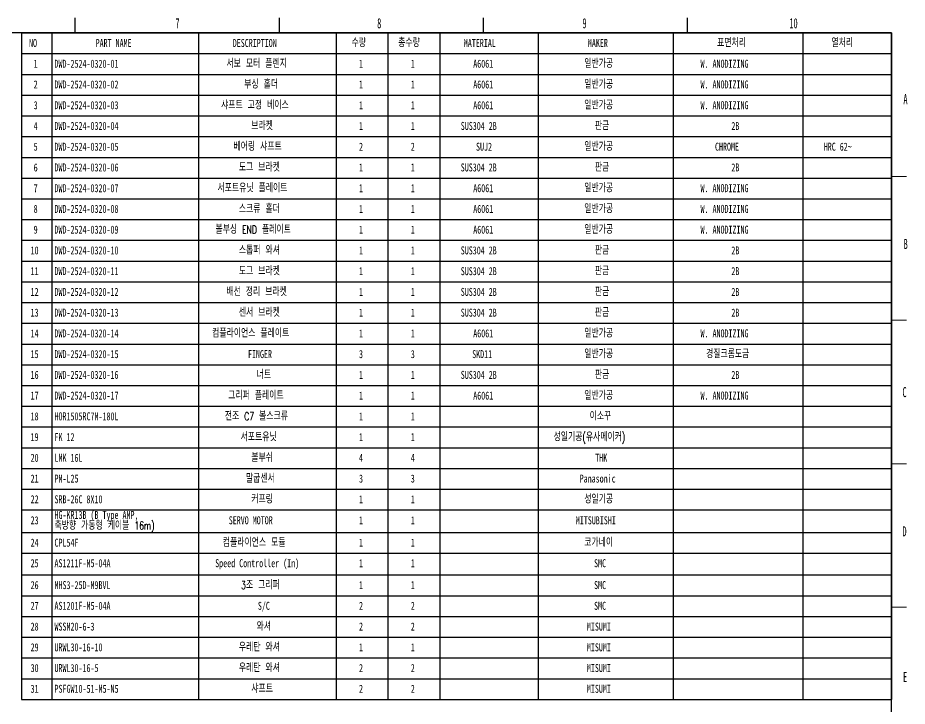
# Model space of a CAD drawing. Header units: millimetres. Extents: x 19 to 1665, y -46 to 1184.
# Drawn here: x 959 to 1665, y 627 to 1173 of the extents above; entities that cross this region are included whole.
import ezdxf

# ---------------------------------------------------------------- set-up
doc = ezdxf.new("R2010")
doc.units = ezdxf.units.MM
doc.header["$LTSCALE"] = 4
doc.layers.add('1', color=70, linetype='Continuous')
doc.layers.add('12', color=4, linetype='Continuous')
doc.styles.add('SLDTEXTSTYLE18', font='TXT', dxfattribs={"width": 0.7, "bigfont": 'bigfont'})
doc.styles.add('SLDTEXTSTYLE2', font='TXT', dxfattribs={"width": 0.7})
doc.styles.add('SLDTEXTSTYLE5', font='TXT', dxfattribs={"width": 0.525})

# ---------------------------------------------------------------- blocks, each defined once
blk = doc.blocks.new('블록12')
for p, q in [((1003.99, 1173.2), (1003.99, 1161.2)), ((1165.99, 1173.2), (1165.99, 1161.2)), ((1327.99, 1173.2), (1327.99, 1161.2)), ((1489.99, 1173.2), (1489.99, 1161.2)), ((1651.99, 1161.2), (31.99, 1161.2)), ((1651.99, 21.2), (1651.99, 1161.2))]:
    blk.add_line(p, q)
at = {"color": 7, "linetype": 'Continuous', "lineweight": 18}
for p, q in [((1651.99, 1047.2), (1663.99, 1047.2)), ((1651.99, 933.2), (1663.99, 933.2)), ((1651.99, 819.2), (1663.99, 819.2)), ((1651.99, 705.2), (1663.99, 705.2))]:
    blk.add_line(p, q, dxfattribs=at)
blk = doc.blocks.new('SW_TABLEANNOTATION_0')
at = {"layer": '1', "color": 0}
for p, q in [((0, 0), (0, -16.47)), ((0, 0), (24.21, 0)), ((24.21, 0), (24.21, -16.47)), ((24.21, 0), (140.43, 0)), ((140.43, 0), (140.43, -16.47)), ((140.43, 0), (249.78, 0)), ((249.78, 0), (249.78, -16.47)), ((249.78, 0), (290.9, 0)), ((290.9, 0), (290.9, -16.47)), ((290.9, 0), (332.02, 0)), ((332.02, 0), (332.02, -16.47)), ((332.02, 0), (410.02, 0)), ((410.02, 0), (410.02, -16.47)), ((410.02, 0), (517.26, 0)), ((517.26, 0), (517.26, -16.47)), ((517.26, 0), (620.23, 0)), ((620.23, 0), (620.23, -16.47)), ((620.23, 0), (690.46, 0)), ((690.46, 0), (690.46, -16.47)), ((0, -16.47), (24.21, -16.47)), ((0, -16.47), (0, -32.93)), ((24.21, -16.47), (140.43, -16.47)), ((24.21, -16.47), (24.21, -32.93)), ((140.43, -16.47), (249.78, -16.47)), ((140.43, -16.47), (140.43, -32.93)), ((249.78, -16.47), (290.9, -16.47)), ((249.78, -16.47), (249.78, -32.93)), ((290.9, -16.47), (332.02, -16.47)), ((290.9, -16.47), (290.9, -32.93)), ((332.02, -16.47), (410.02, -16.47)), ((332.02, -16.47), (332.02, -32.93)), ((410.02, -16.47), (517.26, -16.47)), ((410.02, -16.47), (410.02, -32.93)), ((517.26, -16.47), (620.23, -16.47)), ((517.26, -16.47), (517.26, -32.93)), ((620.23, -16.47), (690.46, -16.47)), ((620.23, -16.47), (620.23, -32.93)), ((690.46, -16.47), (690.46, -32.93)), ((0, -32.93), (0, -49.4)), ((0, -32.93), (24.21, -32.93)), ((24.21, -32.93), (24.21, -49.4)), ((24.21, -32.93), (140.43, -32.93)), ((140.43, -32.93), (140.43, -49.4)), ((140.43, -32.93), (249.78, -32.93)), ((249.78, -32.93), (249.78, -49.4)), ((249.78, -32.93), (290.9, -32.93)), ((290.9, -32.93), (290.9, -49.4)), ((290.9, -32.93), (332.02, -32.93)), ((332.02, -32.93), (332.02, -49.4)), ((332.02, -32.93), (410.02, -32.93)), ((410.02, -32.93), (410.02, -49.4)), ((410.02, -32.93), (517.26, -32.93)), ((517.26, -32.93), (517.26, -49.4)), ((517.26, -32.93), (620.23, -32.93)), ((620.23, -32.93), (620.23, -49.4)), ((620.23, -32.93), (690.46, -32.93)), ((690.46, -32.93), (690.46, -49.4)), ((0, -49.4), (0, -65.87)), ((0, -49.4), (24.21, -49.4)), ((24.21, -49.4), (24.21, -65.87)), ((24.21, -49.4), (140.43, -49.4)), ((140.43, -49.4), (140.43, -65.87)), ((140.43, -49.4), (249.78, -49.4)), ((249.78, -49.4), (249.78, -65.87)), ((249.78, -49.4), (290.9, -49.4)), ((290.9, -49.4), (290.9, -65.87)), ((290.9, -49.4), (332.02, -49.4)), ((332.02, -49.4), (332.02, -65.87)), ((332.02, -49.4), (410.02, -49.4)), ((410.02, -49.4), (410.02, -65.87)), ((410.02, -49.4), (517.26, -49.4)), ((517.26, -49.4), (517.26, -65.87)), ((517.26, -49.4), (620.23, -49.4)), ((620.23, -49.4), (620.23, -65.87)), ((620.23, -49.4), (690.46, -49.4)), ((690.46, -49.4), (690.46, -65.87)), ((0, -65.87), (0, -82.33)), ((0, -65.87), (24.21, -65.87)), ((24.21, -65.87), (24.21, -82.33)), ((24.21, -65.87), (140.43, -65.87)), ((140.43, -65.87), (140.43, -82.33)), ((140.43, -65.87), (249.78, -65.87)), ((249.78, -65.87), (249.78, -82.33)), ((249.78, -65.87), (290.9, -65.87)), ((290.9, -65.87), (290.9, -82.33)), ((290.9, -65.87), (332.02, -65.87)), ((332.02, -65.87), (332.02, -82.33)), ((332.02, -65.87), (410.02, -65.87)), ((410.02, -65.87), (410.02, -82.33)), ((410.02, -65.87), (517.26, -65.87)), ((517.26, -65.87), (517.26, -82.33)), ((517.26, -65.87), (620.23, -65.87)), ((620.23, -65.87), (620.23, -82.33)), ((620.23, -65.87), (690.46, -65.87)), ((690.46, -65.87), (690.46, -82.33)), ((0, -82.33), (0, -98.8)), ((0, -82.33), (24.21, -82.33)), ((24.21, -82.33), (24.21, -98.8)), ((24.21, -82.33), (140.43, -82.33)), ((140.43, -82.33), (140.43, -98.8)), ((140.43, -82.33), (249.78, -82.33)), ((249.78, -82.33), (249.78, -98.8)), ((249.78, -82.33), (290.9, -82.33)), ((290.9, -82.33), (290.9, -98.8)), ((290.9, -82.33), (332.02, -82.33)), ((332.02, -82.33), (332.02, -98.8)), ((332.02, -82.33), (410.02, -82.33)), ((410.02, -82.33), (410.02, -98.8)), ((410.02, -82.33), (517.26, -82.33)), ((517.26, -82.33), (517.26, -98.8)), ((517.26, -82.33), (620.23, -82.33)), ((620.23, -82.33), (620.23, -98.8)), ((620.23, -82.33), (690.46, -82.33)), ((690.46, -82.33), (690.46, -98.8)), ((0, -98.8), (0, -115.27)), ((0, -98.8), (24.21, -98.8)), ((24.21, -98.8), (24.21, -115.27)), ((24.21, -98.8), (140.43, -98.8)), ((140.43, -98.8), (140.43, -115.27)), ((140.43, -98.8), (249.78, -98.8)), ((249.78, -98.8), (249.78, -115.27)), ((249.78, -98.8), (290.9, -98.8)), ((290.9, -98.8), (290.9, -115.27)), ((290.9, -98.8), (332.02, -98.8)), ((332.02, -98.8), (332.02, -115.27)), ((332.02, -98.8), (410.02, -98.8)), ((410.02, -98.8), (410.02, -115.27)), ((410.02, -98.8), (517.26, -98.8)), ((517.26, -98.8), (517.26, -115.27)), ((517.26, -98.8), (620.23, -98.8)), ((620.23, -98.8), (620.23, -115.27)), ((620.23, -98.8), (690.46, -98.8)), ((690.46, -98.8), (690.46, -115.27)), ((0, -115.27), (0, -131.73)), ((0, -115.27), (24.21, -115.27)), ((24.21, -115.27), (24.21, -131.73)), ((24.21, -115.27), (140.43, -115.27)), ((140.43, -115.27), (140.43, -131.73)), ((140.43, -115.27), (249.78, -115.27)), ((249.78, -115.27), (249.78, -131.73)), ((249.78, -115.27), (290.9, -115.27)), ((290.9, -115.27), (290.9, -131.73)), ((290.9, -115.27), (332.02, -115.27)), ((332.02, -115.27), (332.02, -131.73)), ((332.02, -115.27), (410.02, -115.27)), ((410.02, -115.27), (410.02, -131.73)), ((410.02, -115.27), (517.26, -115.27)), ((517.26, -115.27), (517.26, -131.73)), ((517.26, -115.27), (620.23, -115.27)), ((620.23, -115.27), (620.23, -131.73)), ((620.23, -115.27), (690.46, -115.27)), ((690.46, -115.27), (690.46, -131.73)), ((0, -131.73), (0, -148.2)), ((0, -131.73), (24.21, -131.73)), ((24.21, -131.73), (24.21, -148.2)), ((24.21, -131.73), (140.43, -131.73)), ((140.43, -131.73), (140.43, -148.2)), ((140.43, -131.73), (249.78, -131.73)), ((249.78, -131.73), (249.78, -148.2)), ((249.78, -131.73), (290.9, -131.73)), ((290.9, -131.73), (290.9, -148.2)), ((290.9, -131.73), (332.02, -131.73)), ((332.02, -131.73), (332.02, -148.2)), ((332.02, -131.73), (410.02, -131.73)), ((410.02, -131.73), (410.02, -148.2)), ((410.02, -131.73), (517.26, -131.73)), ((517.26, -131.73), (517.26, -148.2)), ((517.26, -131.73), (620.23, -131.73)), ((620.23, -131.73), (620.23, -148.2)), ((620.23, -131.73), (690.46, -131.73)), ((690.46, -131.73), (690.46, -148.2)), ((0, -148.2), (0, -164.67)), ((0, -148.2), (24.21, -148.2)), ((24.21, -148.2), (24.21, -164.67)), ((24.21, -148.2), (140.43, -148.2)), ((140.43, -148.2), (140.43, -164.67)), ((140.43, -148.2), (249.78, -148.2)), ((249.78, -148.2), (249.78, -164.67)), ((249.78, -148.2), (290.9, -148.2)), ((290.9, -148.2), (290.9, -164.67)), ((290.9, -148.2), (332.02, -148.2)), ((332.02, -148.2), (332.02, -164.67)), ((332.02, -148.2), (410.02, -148.2)), ((410.02, -148.2), (410.02, -164.67)), ((410.02, -148.2), (517.26, -148.2)), ((517.26, -148.2), (517.26, -164.67)), ((517.26, -148.2), (620.23, -148.2)), ((620.23, -148.2), (620.23, -164.67)), ((620.23, -148.2), (690.46, -148.2)), ((690.46, -148.2), (690.46, -164.67)), ((0, -164.67), (0, -181.13)), ((0, -164.67), (24.21, -164.67)), ((24.21, -164.67), (24.21, -181.13)), ((24.21, -164.67), (140.43, -164.67)), ((140.43, -164.67), (140.43, -181.13)), ((140.43, -164.67), (249.78, -164.67)), ((249.78, -164.67), (249.78, -181.13)), ((249.78, -164.67), (290.9, -164.67)), ((290.9, -164.67), (290.9, -181.13)), ((290.9, -164.67), (332.02, -164.67)), ((332.02, -164.67), (332.02, -181.13)), ((332.02, -164.67), (410.02, -164.67)), ((410.02, -164.67), (410.02, -181.13)), ((410.02, -164.67), (517.26, -164.67)), ((517.26, -164.67), (517.26, -181.13)), ((517.26, -164.67), (620.23, -164.67)), ((620.23, -164.67), (620.23, -181.13)), ((620.23, -164.67), (690.46, -164.67)), ((690.46, -164.67), (690.46, -181.13)), ((0, -181.13), (0, -197.6)), ((0, -181.13), (24.21, -181.13)), ((24.21, -181.13), (24.21, -197.6)), ((24.21, -181.13), (140.43, -181.13)), ((140.43, -181.13), (140.43, -197.6)), ((140.43, -181.13), (249.78, -181.13)), ((249.78, -181.13), (249.78, -197.6)), ((249.78, -181.13), (290.9, -181.13)), ((290.9, -181.13), (290.9, -197.6)), ((290.9, -181.13), (332.02, -181.13)), ((332.02, -181.13), (332.02, -197.6)), ((332.02, -181.13), (410.02, -181.13)), ((410.02, -181.13), (410.02, -197.6)), ((410.02, -181.13), (517.26, -181.13)), ((517.26, -181.13), (517.26, -197.6)), ((517.26, -181.13), (620.23, -181.13)), ((620.23, -181.13), (620.23, -197.6)), ((620.23, -181.13), (690.46, -181.13)), ((690.46, -181.13), (690.46, -197.6)), ((0, -197.6), (0, -214.07)), ((0, -197.6), (24.21, -197.6)), ((24.21, -197.6), (24.21, -214.07)), ((24.21, -197.6), (140.43, -197.6)), ((140.43, -197.6), (140.43, -214.07)), ((140.43, -197.6), (249.78, -197.6)), ((249.78, -197.6), (249.78, -214.07)), ((249.78, -197.6), (290.9, -197.6)), ((290.9, -197.6), (290.9, -214.07)), ((290.9, -197.6), (332.02, -197.6)), ((332.02, -197.6), (332.02, -214.07)), ((332.02, -197.6), (410.02, -197.6)), ((410.02, -197.6), (410.02, -214.07)), ((410.02, -197.6), (517.26, -197.6)), ((517.26, -197.6), (517.26, -214.07)), ((517.26, -197.6), (620.23, -197.6)), ((620.23, -197.6), (620.23, -214.07)), ((620.23, -197.6), (690.46, -197.6)), ((690.46, -197.6), (690.46, -214.07)), ((0, -214.07), (0, -230.53)), ((0, -214.07), (24.21, -214.07)), ((24.21, -214.07), (24.21, -230.53)), ((24.21, -214.07), (140.43, -214.07)), ((140.43, -214.07), (140.43, -230.53)), ((140.43, -214.07), (249.78, -214.07)), ((249.78, -214.07), (249.78, -230.53)), ((249.78, -214.07), (290.9, -214.07)), ((290.9, -214.07), (290.9, -230.53)), ((290.9, -214.07), (332.02, -214.07)), ((332.02, -214.07), (332.02, -230.53)), ((332.02, -214.07), (410.02, -214.07)), ((410.02, -214.07), (410.02, -230.53)), ((410.02, -214.07), (517.26, -214.07)), ((517.26, -214.07), (517.26, -230.53)), ((517.26, -214.07), (620.23, -214.07)), ((620.23, -214.07), (620.23, -230.53)), ((620.23, -214.07), (690.46, -214.07)), ((690.46, -214.07), (690.46, -230.53)), ((0, -230.53), (0, -247)), ((0, -230.53), (24.21, -230.53)), ((24.21, -230.53), (24.21, -247)), ((24.21, -230.53), (140.43, -230.53)), ((140.43, -230.53), (140.43, -247)), ((140.43, -230.53), (249.78, -230.53)), ((249.78, -230.53), (249.78, -247)), ((249.78, -230.53), (290.9, -230.53)), ((290.9, -230.53), (290.9, -247)), ((290.9, -230.53), (332.02, -230.53)), ((332.02, -230.53), (332.02, -247)), ((332.02, -230.53), (410.02, -230.53)), ((410.02, -230.53), (410.02, -247)), ((410.02, -230.53), (517.26, -230.53)), ((517.26, -230.53), (517.26, -247)), ((517.26, -230.53), (620.23, -230.53)), ((620.23, -230.53), (620.23, -247)), ((620.23, -230.53), (690.46, -230.53)), ((690.46, -230.53), (690.46, -247)), ((0, -247), (0, -263.47)), ((0, -247), (24.21, -247)), ((24.21, -247), (24.21, -263.47)), ((24.21, -247), (140.43, -247)), ((140.43, -247), (140.43, -263.47)), ((140.43, -247), (249.78, -247)), ((249.78, -247), (249.78, -263.47)), ((249.78, -247), (290.9, -247)), ((290.9, -247), (290.9, -263.47)), ((290.9, -247), (332.02, -247)), ((332.02, -247), (332.02, -263.47)), ((332.02, -247), (410.02, -247)), ((410.02, -247), (410.02, -263.47)), ((410.02, -247), (517.26, -247)), ((517.26, -247), (517.26, -263.47)), ((517.26, -247), (620.23, -247)), ((620.23, -247), (620.23, -263.47)), ((620.23, -247), (690.46, -247)), ((690.46, -247), (690.46, -263.47)), ((0, -263.47), (0, -279.93)), ((0, -263.47), (24.21, -263.47)), ((24.21, -263.47), (24.21, -279.93)), ((24.21, -263.47), (140.43, -263.47)), ((140.43, -263.47), (140.43, -279.93)), ((140.43, -263.47), (249.78, -263.47)), ((249.78, -263.47), (249.78, -279.93)), ((249.78, -263.47), (290.9, -263.47)), ((290.9, -263.47), (290.9, -279.93)), ((290.9, -263.47), (332.02, -263.47)), ((332.02, -263.47), (332.02, -279.93)), ((332.02, -263.47), (410.02, -263.47)), ((410.02, -263.47), (410.02, -279.93)), ((410.02, -263.47), (517.26, -263.47)), ((517.26, -263.47), (517.26, -279.93)), ((517.26, -263.47), (620.23, -263.47)), ((620.23, -263.47), (620.23, -279.93)), ((620.23, -263.47), (690.46, -263.47)), ((690.46, -263.47), (690.46, -279.93)), ((0, -279.93), (0, -296.4)), ((0, -279.93), (24.21, -279.93)), ((24.21, -279.93), (24.21, -296.4)), ((24.21, -279.93), (140.43, -279.93)), ((140.43, -279.93), (140.43, -296.4)), ((140.43, -279.93), (249.78, -279.93)), ((249.78, -279.93), (249.78, -296.4)), ((249.78, -279.93), (290.9, -279.93)), ((290.9, -279.93), (290.9, -296.4)), ((290.9, -279.93), (332.02, -279.93)), ((332.02, -279.93), (332.02, -296.4)), ((332.02, -279.93), (410.02, -279.93)), ((410.02, -279.93), (410.02, -296.4)), ((410.02, -279.93), (517.26, -279.93)), ((517.26, -279.93), (517.26, -296.4)), ((517.26, -279.93), (620.23, -279.93)), ((620.23, -279.93), (620.23, -296.4)), ((620.23, -279.93), (690.46, -279.93)), ((690.46, -279.93), (690.46, -296.4)), ((0, -296.4), (0, -312.87)), ((0, -296.4), (24.21, -296.4)), ((24.21, -296.4), (24.21, -312.87)), ((24.21, -296.4), (140.43, -296.4)), ((140.43, -296.4), (140.43, -312.87)), ((140.43, -296.4), (249.78, -296.4)), ((249.78, -296.4), (249.78, -312.87)), ((249.78, -296.4), (290.9, -296.4)), ((290.9, -296.4), (290.9, -312.87)), ((290.9, -296.4), (332.02, -296.4)), ((332.02, -296.4), (332.02, -312.87)), ((332.02, -296.4), (410.02, -296.4)), ((410.02, -296.4), (410.02, -312.87)), ((410.02, -296.4), (517.26, -296.4)), ((517.26, -296.4), (517.26, -312.87)), ((517.26, -296.4), (620.23, -296.4)), ((620.23, -296.4), (620.23, -312.87)), ((620.23, -296.4), (690.46, -296.4)), ((690.46, -296.4), (690.46, -312.87)), ((0, -312.87), (0, -329.33)), ((0, -312.87), (24.21, -312.87)), ((24.21, -312.87), (24.21, -329.33)), ((24.21, -312.87), (140.43, -312.87)), ((140.43, -312.87), (140.43, -329.33)), ((140.43, -312.87), (249.78, -312.87)), ((249.78, -312.87), (249.78, -329.33)), ((249.78, -312.87), (290.9, -312.87)), ((290.9, -312.87), (290.9, -329.33)), ((290.9, -312.87), (332.02, -312.87)), ((332.02, -312.87), (332.02, -329.33)), ((332.02, -312.87), (410.02, -312.87)), ((410.02, -312.87), (410.02, -329.33)), ((410.02, -312.87), (517.26, -312.87)), ((517.26, -312.87), (517.26, -329.33)), ((517.26, -312.87), (620.23, -312.87)), ((620.23, -312.87), (620.23, -329.33)), ((620.23, -312.87), (690.46, -312.87)), ((690.46, -312.87), (690.46, -329.33)), ((0, -329.33), (0, -345.8)), ((0, -329.33), (24.21, -329.33)), ((24.21, -329.33), (24.21, -345.8)), ((24.21, -329.33), (140.43, -329.33)), ((140.43, -329.33), (140.43, -345.8)), ((140.43, -329.33), (249.78, -329.33)), ((249.78, -329.33), (249.78, -345.8)), ((249.78, -329.33), (290.9, -329.33)), ((290.9, -329.33), (290.9, -345.8)), ((290.9, -329.33), (332.02, -329.33)), ((332.02, -329.33), (332.02, -345.8)), ((332.02, -329.33), (410.02, -329.33)), ((410.02, -329.33), (410.02, -345.8)), ((410.02, -329.33), (517.26, -329.33)), ((517.26, -329.33), (517.26, -345.8)), ((517.26, -329.33), (620.23, -329.33)), ((620.23, -329.33), (620.23, -345.8)), ((620.23, -329.33), (690.46, -329.33)), ((690.46, -329.33), (690.46, -345.8)), ((0, -345.8), (0, -362.27)), ((0, -345.8), (24.21, -345.8)), ((24.21, -345.8), (24.21, -362.27)), ((24.21, -345.8), (140.43, -345.8)), ((140.43, -345.8), (140.43, -362.27)), ((140.43, -345.8), (249.78, -345.8)), ((249.78, -345.8), (249.78, -362.27)), ((249.78, -345.8), (290.9, -345.8)), ((290.9, -345.8), (290.9, -362.27)), ((290.9, -345.8), (332.02, -345.8)), ((332.02, -345.8), (332.02, -362.27)), ((332.02, -345.8), (410.02, -345.8)), ((410.02, -345.8), (410.02, -362.27)), ((410.02, -345.8), (517.26, -345.8)), ((517.26, -345.8), (517.26, -362.27)), ((517.26, -345.8), (620.23, -345.8)), ((620.23, -345.8), (620.23, -362.27)), ((620.23, -345.8), (690.46, -345.8)), ((690.46, -345.8), (690.46, -362.27)), ((0, -362.27), (0, -378.73)), ((0, -362.27), (24.21, -362.27)), ((24.21, -362.27), (24.21, -378.73)), ((24.21, -362.27), (140.43, -362.27)), ((140.43, -362.27), (140.43, -378.73)), ((140.43, -362.27), (249.78, -362.27)), ((249.78, -362.27), (249.78, -378.73)), ((249.78, -362.27), (290.9, -362.27)), ((290.9, -362.27), (290.9, -378.73)), ((290.9, -362.27), (332.02, -362.27)), ((332.02, -362.27), (332.02, -378.73)), ((332.02, -362.27), (410.02, -362.27)), ((410.02, -362.27), (410.02, -378.73)), ((410.02, -362.27), (517.26, -362.27)), ((517.26, -362.27), (517.26, -378.73)), ((517.26, -362.27), (620.23, -362.27)), ((620.23, -362.27), (620.23, -378.73)), ((620.23, -362.27), (690.46, -362.27)), ((690.46, -362.27), (690.46, -378.73)), ((0, -378.73), (0, -396.69)), ((0, -378.73), (24.21, -378.73)), ((24.21, -378.73), (24.21, -396.69)), ((24.21, -378.73), (140.43, -378.73)), ((140.43, -378.73), (140.43, -396.69)), ((140.43, -378.73), (249.78, -378.73)), ((249.78, -378.73), (249.78, -396.69)), ((249.78, -378.73), (290.9, -378.73)), ((290.9, -378.73), (290.9, -396.69)), ((290.9, -378.73), (332.02, -378.73)), ((332.02, -378.73), (332.02, -396.69)), ((332.02, -378.73), (410.02, -378.73)), ((410.02, -378.73), (410.02, -396.69)), ((410.02, -378.73), (517.26, -378.73)), ((517.26, -378.73), (517.26, -396.69)), ((517.26, -378.73), (620.23, -378.73)), ((620.23, -378.73), (620.23, -396.69)), ((620.23, -378.73), (690.46, -378.73)), ((690.46, -378.73), (690.46, -396.69)), ((0, -396.69), (0, -413.15)), ((0, -396.69), (24.21, -396.69)), ((24.21, -396.69), (24.21, -413.15)), ((24.21, -396.69), (140.43, -396.69)), ((140.43, -396.69), (140.43, -413.15)), ((140.43, -396.69), (249.78, -396.69)), ((249.78, -396.69), (249.78, -413.15)), ((249.78, -396.69), (290.9, -396.69)), ((290.9, -396.69), (290.9, -413.15)), ((290.9, -396.69), (332.02, -396.69)), ((332.02, -396.69), (332.02, -413.15)), ((332.02, -396.69), (410.02, -396.69)), ((410.02, -396.69), (410.02, -413.15)), ((410.02, -396.69), (517.26, -396.69)), ((517.26, -396.69), (517.26, -413.15)), ((517.26, -396.69), (620.23, -396.69)), ((620.23, -396.69), (620.23, -413.15)), ((620.23, -396.69), (690.46, -396.69)), ((690.46, -396.69), (690.46, -413.15)), ((0, -413.15), (0, -430.37)), ((0, -413.15), (24.21, -413.15)), ((24.21, -413.15), (24.21, -430.37)), ((24.21, -413.15), (140.43, -413.15)), ((140.43, -413.15), (140.43, -430.37)), ((140.43, -413.15), (249.78, -413.15)), ((249.78, -413.15), (249.78, -430.37)), ((249.78, -413.15), (290.9, -413.15)), ((290.9, -413.15), (290.9, -430.37)), ((290.9, -413.15), (332.02, -413.15)), ((332.02, -413.15), (332.02, -430.37)), ((332.02, -413.15), (410.02, -413.15)), ((410.02, -413.15), (410.02, -430.37)), ((410.02, -413.15), (517.26, -413.15)), ((517.26, -413.15), (517.26, -430.37)), ((517.26, -413.15), (620.23, -413.15)), ((620.23, -413.15), (620.23, -430.37)), ((620.23, -413.15), (690.46, -413.15)), ((690.46, -413.15), (690.46, -430.37)), ((0, -430.37), (0, -446.83)), ((0, -430.37), (24.21, -430.37)), ((24.21, -430.37), (24.21, -446.83)), ((24.21, -430.37), (140.43, -430.37)), ((140.43, -430.37), (140.43, -446.83)), ((140.43, -430.37), (249.78, -430.37)), ((249.78, -430.37), (249.78, -446.83)), ((249.78, -430.37), (290.9, -430.37)), ((290.9, -430.37), (290.9, -446.83)), ((290.9, -430.37), (332.02, -430.37)), ((332.02, -430.37), (332.02, -446.83)), ((332.02, -430.37), (410.02, -430.37)), ((410.02, -430.37), (410.02, -446.83)), ((410.02, -430.37), (517.26, -430.37)), ((517.26, -430.37), (517.26, -446.83)), ((517.26, -430.37), (620.23, -430.37)), ((620.23, -430.37), (620.23, -446.83)), ((620.23, -430.37), (690.46, -430.37)), ((690.46, -430.37), (690.46, -446.83)), ((0, -446.83), (0, -463.3)), ((0, -446.83), (24.21, -446.83)), ((24.21, -446.83), (24.21, -463.3)), ((24.21, -446.83), (140.43, -446.83)), ((140.43, -446.83), (140.43, -463.3)), ((140.43, -446.83), (249.78, -446.83)), ((249.78, -446.83), (249.78, -463.3)), ((249.78, -446.83), (290.9, -446.83)), ((290.9, -446.83), (290.9, -463.3)), ((290.9, -446.83), (332.02, -446.83)), ((332.02, -446.83), (332.02, -463.3)), ((332.02, -446.83), (410.02, -446.83)), ((410.02, -446.83), (410.02, -463.3)), ((410.02, -446.83), (517.26, -446.83)), ((517.26, -446.83), (517.26, -463.3)), ((517.26, -446.83), (620.23, -446.83)), ((620.23, -446.83), (620.23, -463.3)), ((620.23, -446.83), (690.46, -446.83)), ((690.46, -446.83), (690.46, -463.3)), ((0, -463.3), (0, -479.77)), ((0, -463.3), (24.21, -463.3)), ((24.21, -463.3), (24.21, -479.77)), ((24.21, -463.3), (140.43, -463.3)), ((140.43, -463.3), (140.43, -479.77)), ((140.43, -463.3), (249.78, -463.3)), ((249.78, -463.3), (249.78, -479.77)), ((249.78, -463.3), (290.9, -463.3)), ((290.9, -463.3), (290.9, -479.77)), ((290.9, -463.3), (332.02, -463.3)), ((332.02, -463.3), (332.02, -479.77)), ((332.02, -463.3), (410.02, -463.3)), ((410.02, -463.3), (410.02, -479.77)), ((410.02, -463.3), (517.26, -463.3)), ((517.26, -463.3), (517.26, -479.77)), ((517.26, -463.3), (620.23, -463.3)), ((620.23, -463.3), (620.23, -479.77)), ((620.23, -463.3), (690.46, -463.3)), ((690.46, -463.3), (690.46, -479.77)), ((0, -479.77), (0, -496.23)), ((0, -479.77), (24.21, -479.77)), ((24.21, -479.77), (24.21, -496.23)), ((24.21, -479.77), (140.43, -479.77)), ((140.43, -479.77), (140.43, -496.23)), ((140.43, -479.77), (249.78, -479.77)), ((249.78, -479.77), (249.78, -496.23)), ((249.78, -479.77), (290.9, -479.77)), ((290.9, -479.77), (290.9, -496.23)), ((290.9, -479.77), (332.02, -479.77)), ((332.02, -479.77), (332.02, -496.23)), ((332.02, -479.77), (410.02, -479.77)), ((410.02, -479.77), (410.02, -496.23)), ((410.02, -479.77), (517.26, -479.77)), ((517.26, -479.77), (517.26, -496.23)), ((517.26, -479.77), (620.23, -479.77)), ((620.23, -479.77), (620.23, -496.23)), ((620.23, -479.77), (690.46, -479.77)), ((690.46, -479.77), (690.46, -496.23)), ((0, -496.23), (0, -512.7)), ((0, -496.23), (24.21, -496.23)), ((24.21, -496.23), (24.21, -512.7)), ((24.21, -496.23), (140.43, -496.23)), ((140.43, -496.23), (140.43, -512.7)), ((140.43, -496.23), (249.78, -496.23)), ((249.78, -496.23), (249.78, -512.7)), ((249.78, -496.23), (290.9, -496.23)), ((290.9, -496.23), (290.9, -512.7)), ((290.9, -496.23), (332.02, -496.23)), ((332.02, -496.23), (332.02, -512.7)), ((332.02, -496.23), (410.02, -496.23)), ((410.02, -496.23), (410.02, -512.7)), ((410.02, -496.23), (517.26, -496.23)), ((517.26, -496.23), (517.26, -512.7)), ((517.26, -496.23), (620.23, -496.23)), ((620.23, -496.23), (620.23, -512.7)), ((620.23, -496.23), (690.46, -496.23)), ((690.46, -496.23), (690.46, -512.7)), ((0, -512.7), (0, -529.17)), ((0, -512.7), (24.21, -512.7)), ((24.21, -512.7), (24.21, -529.17)), ((24.21, -512.7), (140.43, -512.7)), ((140.43, -512.7), (140.43, -529.17)), ((140.43, -512.7), (249.78, -512.7)), ((249.78, -512.7), (249.78, -529.17)), ((249.78, -512.7), (290.9, -512.7)), ((290.9, -512.7), (290.9, -529.17)), ((290.9, -512.7), (332.02, -512.7)), ((332.02, -512.7), (332.02, -529.17)), ((332.02, -512.7), (410.02, -512.7)), ((410.02, -512.7), (410.02, -529.17)), ((410.02, -512.7), (517.26, -512.7)), ((517.26, -512.7), (517.26, -529.17)), ((517.26, -512.7), (620.23, -512.7)), ((620.23, -512.7), (620.23, -529.17)), ((620.23, -512.7), (690.46, -512.7)), ((690.46, -512.7), (690.46, -529.17)), ((0, -529.17), (24.21, -529.17)), ((24.21, -529.17), (140.43, -529.17)), ((140.43, -529.17), (249.78, -529.17)), ((249.78, -529.17), (290.9, -529.17)), ((290.9, -529.17), (332.02, -529.17)), ((332.02, -529.17), (410.02, -529.17)), ((410.02, -529.17), (517.26, -529.17)), ((517.26, -529.17), (620.23, -529.17)), ((620.23, -529.17), (690.46, -529.17))]:
    blk.add_line(p, q, dxfattribs=at)
at = {"layer": '1', "color": 0, "char_height": 6.35, "attachment_point": 1}
for s, insert, style in [('NO', (6, -4.83), 'SLDTEXTSTYLE2'), ('PART NAME', (58.83, -4.83), 'SLDTEXTSTYLE2'), ('DESCRIPTION', (167.68, -4.83), 'SLDTEXTSTYLE2'), ('수량', (262.03, -4.83), 'SLDTEXTSTYLE18'), ('총수량', (298.99, -4.74), 'SLDTEXTSTYLE18'), ('MATERIAL', (351.1, -4.83), 'SLDTEXTSTYLE2'), ('MAKER', (449.57, -4.83), 'SLDTEXTSTYLE2'), ('표면처리', (552.12, -4.83), 'SLDTEXTSTYLE18'), ('열처리', (642.88, -4.83), 'SLDTEXTSTYLE18'), ('서보 모터 플렌지', (162.65, -21.29), 'SLDTEXTSTYLE18'), ('일반가공', (446.71, -21.29), 'SLDTEXTSTYLE18'), ('1', (9.68, -21.29), 'SLDTEXTSTYLE2'), ('DWD-2524-0320-01', (26.21, -21.29), 'SLDTEXTSTYLE2'), ('1', (267.91, -21.29), 'SLDTEXTSTYLE2'), ('1', (309.03, -21.29), 'SLDTEXTSTYLE2'), ('A6061', (358.57, -21.29), 'SLDTEXTSTYLE2'), ('W. ANODIZING', (538.99, -21.29), 'SLDTEXTSTYLE2'), ('2', (9.68, -37.76), 'SLDTEXTSTYLE2'), ('DWD-2524-0320-02', (26.21, -37.76), 'SLDTEXTSTYLE2'), ('부싱 홀더', (176.76, -37.76), 'SLDTEXTSTYLE18'), ('1', (267.91, -37.76), 'SLDTEXTSTYLE2'), ('1', (309.03, -37.76), 'SLDTEXTSTYLE2'), ('A6061', (358.57, -37.76), 'SLDTEXTSTYLE2'), ('일반가공', (446.71, -37.76), 'SLDTEXTSTYLE18'), ('W. ANODIZING', (538.99, -37.76), 'SLDTEXTSTYLE2'), ('3', (9.68, -54.23), 'SLDTEXTSTYLE2'), ('DWD-2524-0320-03', (26.21, -54.23), 'SLDTEXTSTYLE2'), ('샤프트 고정 베이스', (158.42, -54.23), 'SLDTEXTSTYLE18'), ('1', (267.91, -54.23), 'SLDTEXTSTYLE2'), ('1', (309.03, -54.23), 'SLDTEXTSTYLE2'), ('A6061', (358.57, -54.23), 'SLDTEXTSTYLE2'), ('일반가공', (446.71, -54.23), 'SLDTEXTSTYLE18'), ('W. ANODIZING', (538.99, -54.23), 'SLDTEXTSTYLE2'), ('브라켓', (182.41, -70.69), 'SLDTEXTSTYLE18'), ('SUS304 2B', (348.66, -70.69), 'SLDTEXTSTYLE2'), ('판금', (455.17, -70.69), 'SLDTEXTSTYLE18'), ('4', (9.68, -70.69), 'SLDTEXTSTYLE2'), ('DWD-2524-0320-04', (26.21, -70.69), 'SLDTEXTSTYLE2'), ('1', (267.91, -70.69), 'SLDTEXTSTYLE2'), ('1', (309.03, -70.69), 'SLDTEXTSTYLE2'), ('2B', (563.45, -70.69), 'SLDTEXTSTYLE2'), ('5', (9.68, -87.16), 'SLDTEXTSTYLE2'), ('DWD-2524-0320-05', (26.21, -87.16), 'SLDTEXTSTYLE2'), ('베어링 샤프트', (168.3, -87.16), 'SLDTEXTSTYLE18'), ('2', (267.91, -87.16), 'SLDTEXTSTYLE2'), ('2', (309.03, -87.16), 'SLDTEXTSTYLE2'), ('SUJ2', (360.78, -87.16), 'SLDTEXTSTYLE2'), ('일반가공', (446.71, -87.16), 'SLDTEXTSTYLE18'), ('CHROME', (550.45, -87.16), 'SLDTEXTSTYLE2'), ('HRC 62~', (636.77, -87.16), 'SLDTEXTSTYLE2'), ('6', (9.68, -103.63), 'SLDTEXTSTYLE2'), ('DWD-2524-0320-06', (26.21, -103.63), 'SLDTEXTSTYLE2'), ('도그 브라켓', (172.53, -103.63), 'SLDTEXTSTYLE18'), ('1', (267.91, -103.63), 'SLDTEXTSTYLE2'), ('1', (309.03, -103.63), 'SLDTEXTSTYLE2'), ('SUS304 2B', (348.66, -103.63), 'SLDTEXTSTYLE2'), ('판금', (455.17, -103.63), 'SLDTEXTSTYLE18'), ('2B', (563.45, -103.63), 'SLDTEXTSTYLE2'), ('서포트유닛 플레이트', (155.6, -120.09), 'SLDTEXTSTYLE18'), ('일반가공', (446.71, -120.09), 'SLDTEXTSTYLE18'), ('W. ANODIZING', (538.99, -120.09), 'SLDTEXTSTYLE2'), ('7', (9.68, -120.09), 'SLDTEXTSTYLE2'), ('DWD-2524-0320-07', (26.21, -120.09), 'SLDTEXTSTYLE2'), ('1', (267.91, -120.09), 'SLDTEXTSTYLE2'), ('1', (309.03, -120.09), 'SLDTEXTSTYLE2'), ('A6061', (358.57, -120.09), 'SLDTEXTSTYLE2'), ('8', (9.68, -136.56), 'SLDTEXTSTYLE2'), ('DWD-2524-0320-08', (26.21, -136.56), 'SLDTEXTSTYLE2'), ('스크류 홀더', (172.53, -136.56), 'SLDTEXTSTYLE18'), ('1', (267.91, -136.56), 'SLDTEXTSTYLE2'), ('1', (309.03, -136.56), 'SLDTEXTSTYLE2'), ('A6061', (358.57, -136.56), 'SLDTEXTSTYLE2'), ('일반가공', (446.71, -136.56), 'SLDTEXTSTYLE18'), ('W. ANODIZING', (538.99, -136.56), 'SLDTEXTSTYLE2'), ('9', (9.68, -153.03), 'SLDTEXTSTYLE2'), ('DWD-2524-0320-09', (26.21, -153.03), 'SLDTEXTSTYLE2'), ('볼부싱 END 플레이트', (153.99, -153.03), 'SLDTEXTSTYLE18'), ('1', (267.91, -153.03), 'SLDTEXTSTYLE2'), ('1', (309.03, -153.03), 'SLDTEXTSTYLE2'), ('A6061', (358.57, -153.03), 'SLDTEXTSTYLE2'), ('일반가공', (446.71, -153.03), 'SLDTEXTSTYLE18'), ('W. ANODIZING', (538.99, -153.03), 'SLDTEXTSTYLE2'), ('스톱퍼 와셔', (172.53, -169.49), 'SLDTEXTSTYLE18'), ('SUS304 2B', (348.66, -169.49), 'SLDTEXTSTYLE2'), ('판금', (455.17, -169.49), 'SLDTEXTSTYLE18'), ('10', (7.25, -169.49), 'SLDTEXTSTYLE2'), ('DWD-2524-0320-10', (26.21, -169.49), 'SLDTEXTSTYLE2'), ('1', (267.91, -169.49), 'SLDTEXTSTYLE2'), ('1', (309.03, -169.49), 'SLDTEXTSTYLE2'), ('2B', (563.45, -169.49), 'SLDTEXTSTYLE2'), ('11', (7.25, -185.96), 'SLDTEXTSTYLE2'), ('DWD-2524-0320-11', (26.21, -185.96), 'SLDTEXTSTYLE2'), ('도그 브라켓', (172.53, -185.96), 'SLDTEXTSTYLE18'), ('1', (267.91, -185.96), 'SLDTEXTSTYLE2'), ('1', (309.03, -185.96), 'SLDTEXTSTYLE2'), ('SUS304 2B', (348.66, -185.96), 'SLDTEXTSTYLE2'), ('판금', (455.17, -185.96), 'SLDTEXTSTYLE18'), ('2B', (563.45, -185.96), 'SLDTEXTSTYLE2'), ('12', (7.25, -202.43), 'SLDTEXTSTYLE2'), ('DWD-2524-0320-12', (26.21, -202.43), 'SLDTEXTSTYLE2'), ('배선 정리 브라켓', (162.65, -202.43), 'SLDTEXTSTYLE18'), ('1', (267.91, -202.43), 'SLDTEXTSTYLE2'), ('1', (309.03, -202.43), 'SLDTEXTSTYLE2'), ('SUS304 2B', (348.66, -202.43), 'SLDTEXTSTYLE2'), ('판금', (455.17, -202.43), 'SLDTEXTSTYLE18'), ('2B', (563.45, -202.43), 'SLDTEXTSTYLE2'), ('센서 브라켓', (172.53, -218.89), 'SLDTEXTSTYLE18'), ('SUS304 2B', (348.66, -218.89), 'SLDTEXTSTYLE2'), ('판금', (455.17, -218.89), 'SLDTEXTSTYLE18'), ('13', (7.25, -218.89), 'SLDTEXTSTYLE2'), ('DWD-2524-0320-13', (26.21, -218.89), 'SLDTEXTSTYLE2'), ('1', (267.91, -218.89), 'SLDTEXTSTYLE2'), ('1', (309.03, -218.89), 'SLDTEXTSTYLE2'), ('2B', (563.45, -218.89), 'SLDTEXTSTYLE2'), ('14', (7.25, -235.36), 'SLDTEXTSTYLE2'), ('DWD-2524-0320-14', (26.21, -235.36), 'SLDTEXTSTYLE2'), ('컴플라이언스 플레이트', (151.36, -235.36), 'SLDTEXTSTYLE18'), ('1', (267.91, -235.36), 'SLDTEXTSTYLE2'), ('1', (309.03, -235.36), 'SLDTEXTSTYLE2'), ('A6061', (358.57, -235.36), 'SLDTEXTSTYLE2'), ('일반가공', (446.71, -235.36), 'SLDTEXTSTYLE18'), ('W. ANODIZING', (538.99, -235.36), 'SLDTEXTSTYLE2'), ('15', (7.25, -251.83), 'SLDTEXTSTYLE2'), ('DWD-2524-0320-15', (26.21, -251.83), 'SLDTEXTSTYLE2'), ('FINGER', (179.76, -251.83), 'SLDTEXTSTYLE2'), ('3', (267.91, -251.83), 'SLDTEXTSTYLE2'), ('3', (309.03, -251.83), 'SLDTEXTSTYLE2'), ('SKD11', (357.74, -251.83), 'SLDTEXTSTYLE2'), ('일반가공', (446.71, -251.83), 'SLDTEXTSTYLE18'), ('경질크롬도금', (543.35, -251.83), 'SLDTEXTSTYLE18'), ('너트', (186.64, -268.29), 'SLDTEXTSTYLE18'), ('SUS304 2B', (348.66, -268.29), 'SLDTEXTSTYLE2'), ('판금', (455.17, -268.29), 'SLDTEXTSTYLE18'), ('16', (7.25, -268.29), 'SLDTEXTSTYLE2'), ('DWD-2524-0320-16', (26.21, -268.29), 'SLDTEXTSTYLE2'), ('1', (267.91, -268.29), 'SLDTEXTSTYLE2'), ('1', (309.03, -268.29), 'SLDTEXTSTYLE2'), ('2B', (563.45, -268.29), 'SLDTEXTSTYLE2'), ('17', (7.25, -284.76), 'SLDTEXTSTYLE2'), ('DWD-2524-0320-17', (26.21, -284.76), 'SLDTEXTSTYLE2'), ('그리퍼 플레이트', (164.06, -284.76), 'SLDTEXTSTYLE18'), ('1', (267.91, -284.76), 'SLDTEXTSTYLE2'), ('1', (309.03, -284.76), 'SLDTEXTSTYLE2'), ('A6061', (358.57, -284.76), 'SLDTEXTSTYLE2'), ('일반가공', (446.71, -284.76), 'SLDTEXTSTYLE18'), ('W. ANODIZING', (538.99, -284.76), 'SLDTEXTSTYLE2'), ('18', (7.25, -301.23), 'SLDTEXTSTYLE2'), ('HOR1505RC7M-180L', (26.21, -301.23), 'SLDTEXTSTYLE2'), ('전조 C7 볼스크류', (161.42, -301.23), 'SLDTEXTSTYLE18'), ('1', (267.91, -301.23), 'SLDTEXTSTYLE2'), ('1', (309.03, -301.23), 'SLDTEXTSTYLE2'), ('이소꾸', (450.94, -301.23), 'SLDTEXTSTYLE18'), ('서포트유닛', (173.94, -317.69), 'SLDTEXTSTYLE18'), ('성일기공(유사메이커)', (422.37, -317.69), 'SLDTEXTSTYLE18'), ('19', (7.25, -317.69), 'SLDTEXTSTYLE2'), ('FK 12', (26.21, -317.69), 'SLDTEXTSTYLE2'), ('1', (267.91, -317.69), 'SLDTEXTSTYLE2'), ('1', (309.03, -317.69), 'SLDTEXTSTYLE2'), ('20', (7.25, -334.16), 'SLDTEXTSTYLE2'), ('LMK 16L', (26.21, -334.16), 'SLDTEXTSTYLE2'), ('볼부쉬', (182.41, -334.16), 'SLDTEXTSTYLE18'), ('4', (267.91, -334.16), 'SLDTEXTSTYLE2'), ('4', (309.03, -334.16), 'SLDTEXTSTYLE2'), ('THK', (455.4, -334.16), 'SLDTEXTSTYLE2'), ('21', (7.25, -350.63), 'SLDTEXTSTYLE2'), ('PM-L25', (26.21, -350.63), 'SLDTEXTSTYLE2'), ('말굽센서', (178.17, -350.63), 'SLDTEXTSTYLE18'), ('3', (267.91, -350.63), 'SLDTEXTSTYLE2'), ('3', (309.03, -350.63), 'SLDTEXTSTYLE2'), ('Panasonic', (443.04, -350.63), 'SLDTEXTSTYLE2'), ('SRB-26C 8X10', (26.21, -367.09), 'SLDTEXTSTYLE2'), ('커프링', (182.41, -367.09), 'SLDTEXTSTYLE18'), ('성일기공', (446.71, -367.09), 'SLDTEXTSTYLE18'), ('22', (7.25, -367.09), 'SLDTEXTSTYLE2'), ('1', (267.91, -367.09), 'SLDTEXTSTYLE2'), ('1', (309.03, -367.09), 'SLDTEXTSTYLE2'), ('HG-KR13B (B Type AMP,', (26.21, -379.52), 'SLDTEXTSTYLE2'), ('23', (7.25, -383.76), 'SLDTEXTSTYLE2'), ('축방향 가동형 케이블 16m)', (26.21, -387.99), 'SLDTEXTSTYLE18'), ('SERVO MOTOR', (164.51, -383.76), 'SLDTEXTSTYLE2'), ('1', (267.91, -383.76), 'SLDTEXTSTYLE2'), ('1', (309.03, -383.76), 'SLDTEXTSTYLE2'), ('MITSUBISHI', (439.99, -383.76), 'SLDTEXTSTYLE2'), ('24', (7.25, -401.51), 'SLDTEXTSTYLE2'), ('CPL54F', (26.21, -401.51), 'SLDTEXTSTYLE2'), ('컴플라이언스 모듈', (159.83, -401.51), 'SLDTEXTSTYLE18'), ('1', (267.91, -401.51), 'SLDTEXTSTYLE2'), ('1', (309.03, -401.51), 'SLDTEXTSTYLE2'), ('코가네이', (446.71, -401.51), 'SLDTEXTSTYLE18'), ('25', (7.25, -417.81), 'SLDTEXTSTYLE2'), ('AS1211F-M5-04A', (26.21, -417.81), 'SLDTEXTSTYLE2'), ('Speed Controller (In)', (153.75, -417.81), 'SLDTEXTSTYLE2'), ('1', (267.91, -417.81), 'SLDTEXTSTYLE2'), ('1', (309.03, -417.81), 'SLDTEXTSTYLE2'), ('SMC', (454.48, -417.81), 'SLDTEXTSTYLE2'), ('26', (7.25, -435.2), 'SLDTEXTSTYLE2'), ('MHS3-25D-M9BVL', (26.21, -435.2), 'SLDTEXTSTYLE2'), ('3조 그리퍼', (174.33, -435.2), 'SLDTEXTSTYLE18'), ('1', (267.91, -435.2), 'SLDTEXTSTYLE2'), ('1', (309.03, -435.2), 'SLDTEXTSTYLE2'), ('SMC', (454.48, -435.2), 'SLDTEXTSTYLE2'), ('27', (7.25, -451.66), 'SLDTEXTSTYLE2'), ('AS1201F-M5-04A', (26.21, -451.66), 'SLDTEXTSTYLE2'), ('S/C', (187.62, -451.66), 'SLDTEXTSTYLE2'), ('2', (267.91, -451.66), 'SLDTEXTSTYLE2'), ('2', (309.03, -451.66), 'SLDTEXTSTYLE2'), ('SMC', (454.48, -451.66), 'SLDTEXTSTYLE2'), ('28', (7.25, -468.13), 'SLDTEXTSTYLE2'), ('WSSM20-6-3', (26.21, -468.13), 'SLDTEXTSTYLE2'), ('와셔', (186.64, -468.13), 'SLDTEXTSTYLE18'), ('2', (267.91, -468.13), 'SLDTEXTSTYLE2'), ('2', (309.03, -468.13), 'SLDTEXTSTYLE2'), ('MISUMI', (448.79, -468.13), 'SLDTEXTSTYLE2'), ('29', (7.25, -484.6), 'SLDTEXTSTYLE2'), ('URWL30-16-10', (26.21, -484.6), 'SLDTEXTSTYLE2'), ('우레탄 와셔', (172.53, -484.6), 'SLDTEXTSTYLE18'), ('1', (267.91, -484.6), 'SLDTEXTSTYLE2'), ('1', (309.03, -484.6), 'SLDTEXTSTYLE2'), ('MISUMI', (448.79, -484.6), 'SLDTEXTSTYLE2'), ('30', (7.25, -501.06), 'SLDTEXTSTYLE2'), ('URWL30-16-5', (26.21, -501.06), 'SLDTEXTSTYLE2'), ('우레탄 와셔', (172.53, -501.06), 'SLDTEXTSTYLE18'), ('2', (267.91, -501.06), 'SLDTEXTSTYLE2'), ('2', (309.03, -501.06), 'SLDTEXTSTYLE2'), ('MISUMI', (448.79, -501.06), 'SLDTEXTSTYLE2'), ('31', (7.25, -517.53), 'SLDTEXTSTYLE2'), ('PSFGW10-51-M5-N5', (26.21, -517.53), 'SLDTEXTSTYLE2'), ('샤프트', (182.41, -517.53), 'SLDTEXTSTYLE18'), ('2', (267.91, -517.53), 'SLDTEXTSTYLE2'), ('2', (309.03, -517.53), 'SLDTEXTSTYLE2'), ('MISUMI', (448.79, -517.53), 'SLDTEXTSTYLE2')]:
    blk.add_mtext(s, dxfattribs=dict(at, insert=insert, style=style))

msp = doc.modelspace()

# ---------------------------------------------------------------- block references
at = {"color": 7, "linetype": 'Continuous'}
msp.add_blockref('블록12', (0, 0), dxfattribs=at)
at = {"layer": '1'}
msp.add_blockref('SW_TABLEANNOTATION_0', (961.52, 1161.2), dxfattribs=at)

# ---------------------------------------------------------------- texts
at = {"layer": '12', "char_height": 8, "attachment_point": 2, "style": 'SLDTEXTSTYLE5'}
for s, insert in [('7', (1085.37, 1172.87)), ('8', (1245.48, 1172.87)), ('9', (1408.44, 1172.87)), ('10', (1574.33, 1172.87)), ('A', (1663.17, 1112.6)), ('B', (1663.35, 997.65)), ('C', (1662.44, 880.01)), ('D', (1662.43, 769.49)), ('E', (1662.91, 653.92))]:
    msp.add_mtext(s, dxfattribs=dict(at, insert=insert))

doc.saveas('drawing.dxf')
